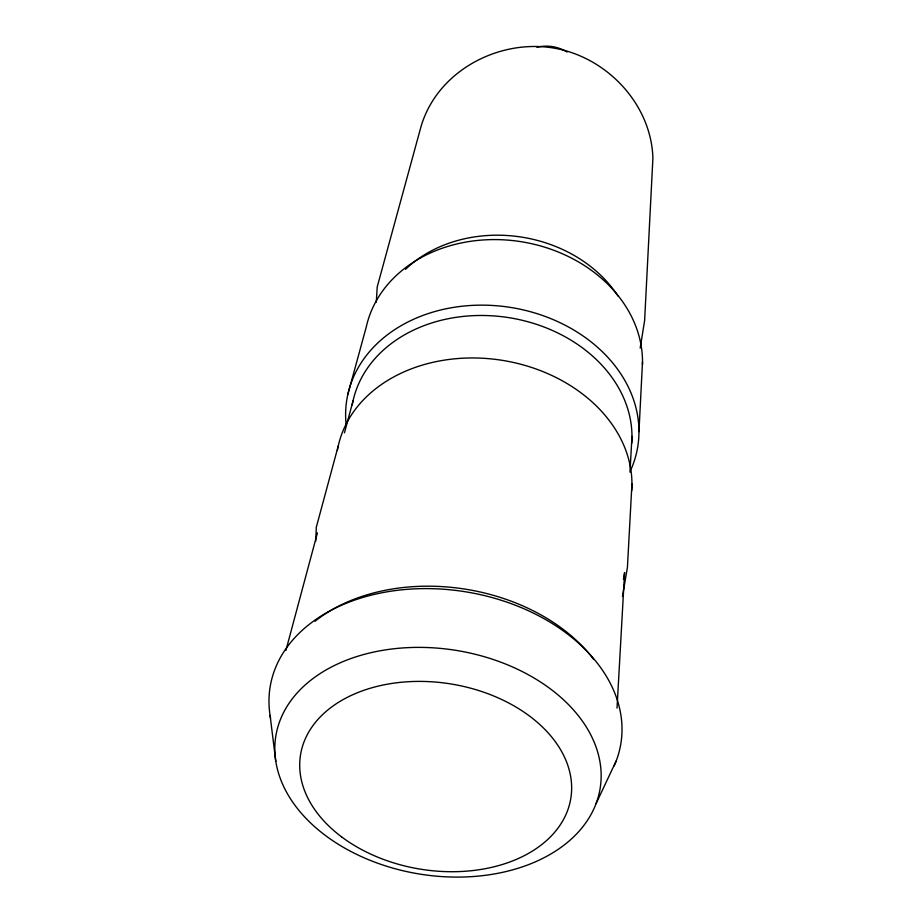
<?xml version="1.0" encoding="UTF-8"?>
<svg xmlns="http://www.w3.org/2000/svg" width="923" height="923" viewBox="0 0 923 923"><rect width="100%" height="100%" fill="white"/><g stroke="black" fill="none" stroke-linecap="round" stroke-linejoin="round"><path stroke-width="1.38" d="M315.712 541.34L316.301 527.275L338.21 446.097M638.958 431.687L642.512 361.908M631.955 483.652L627.421 567.38L622.46 596.546M629.971 472.184L631.978 436.314M617.025 708.114L624.594 572.502L623.429 579.344M376.284 302.213L377.219 286.903L420.277 129.278C435.991 69.41 503.866 35.132 562.557 49.911C611.418 62.245 651.292 106.93 652.907 158.064L644.623 320.535L640.181 348.109M285.876 650.519L317.42 532.894M344.464 432.841L353.048 400.824M347.775 394.652L366.258 327.019A139.811 114.175 9.1 0 1 517.445 241.157A139.811 114.175 9.1 0 1 642.466 364.758M596.062 803.633A164.259 113.31 9.1 0 0 393.971 648.754A164.259 113.31 9.1 0 0 323.892 834.323A164.259 113.31 9.1 0 0 596.062 803.633L616.218 760.887M270.093 715.429L275.792 761.383M337.391 450.332A148.661 115.837 9.1 0 1 498.224 359.739A148.661 115.837 9.1 0 1 631.678 490.898M405.532 269.331A129.497 106.26 9.1 0 1 617.949 295.995M352.24 404.92A141.184 112.064 9.1 0 1 505.262 317.12A141.184 112.064 9.1 0 1 631.724 443.317M346.194 425.18A147.357 117.186 9.1 0 1 510.119 307.359A147.357 117.186 9.1 0 1 630.917 469.669M270.554 718.14A177.643 125.101 9.1 0 1 460.139 590.985A177.643 125.101 9.1 0 1 614.13 765.928M314.997 621.271A170.778 120.648 9.1 0 1 593.824 659.599M536.932 47.269A36.239 32.72 9.1 0 1 567.08 52.011M341.498 836.803A136.881 93.846 9.1 0 0 567.703 810.232A136.881 93.846 9.1 0 0 397.848 682.639A136.881 93.846 9.1 0 0 341.498 836.803"/></g></svg>
